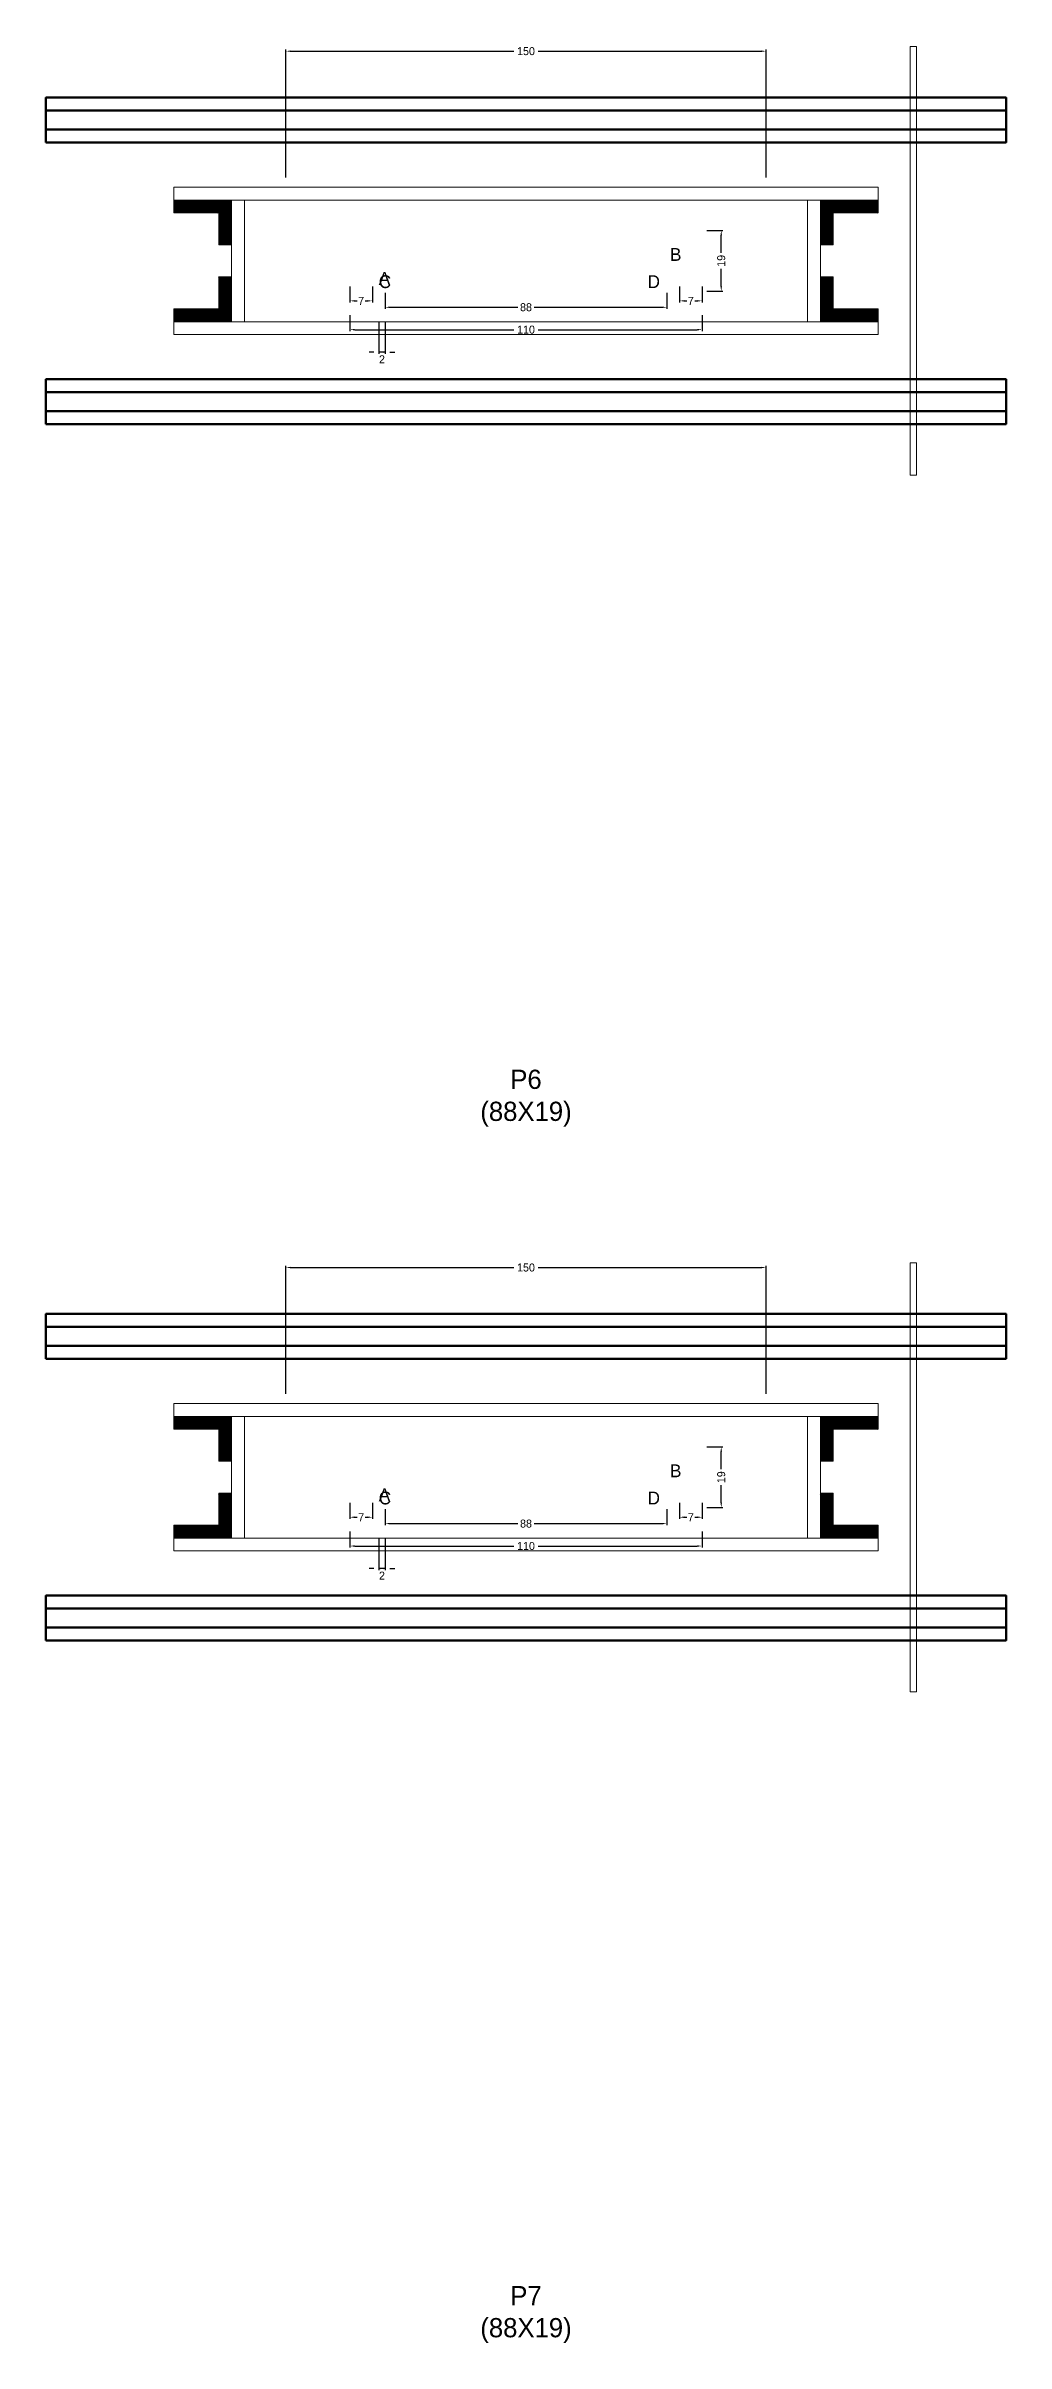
# Model space of a CAD drawing. Header units: centimetres. Extents: x -7000 to 4307, y -13306 to 295.
# Drawn here: x -150 to 150, y -2030 to -1313 of the extents above; entities that cross this region are included whole.
import ezdxf

# ---------------------------------------------------------------- set-up
doc = ezdxf.new("R2010")
doc.units = ezdxf.units.CM
for name, color, linetype in [('COTA', 241, 'Continuous'), ('GRAVATA', 224, 'Continuous'), ('Hachura', 251, 'Continuous'), ('NOMENCLATURA', 7, 'Continuous'), ('SARRAFO', 251, 'Continuous')]:
    doc.layers.add(name, color=color, linetype=linetype)
doc.dimstyles.new('cotax2', dxfattribs={"dimtxt": 2.5, "dimasz": 1.5, "dimexe": 0.5, "dimexo": 0.5, "dimgap": 0.5, "dimtad": 1, "dimcen": 2.5, "dimazin": 3, "dimtfac": 1, "dimtmove": 0, "dimatfit": 3})

# ---------------------------------------------------------------- blocks, each defined once
blk = doc.blocks.new('_CLOSEDFILLED')
at = {"color": 0, "linetype": 'BYBLOCK'}
blk.add_solid([(-1, 0.16), (0, 0), (-1, -0.16)], dxfattribs=at)
blk = doc.blocks.new('*D150')
for p, q in [((-55, -1397), (-55, -1402)), ((55, -1397), (55, -1402)), ((-53.5, -1401.5), (-3.75, -1401.5)), ((3.75, -1401.5), (53.5, -1401.5))]:
    blk.add_line(p, q)
at = {"layer": 'Defpoints'}
for p in [(-55, -1396.5), (55, -1396.5), (-55, -1401.5)]:
    blk.add_point(p, dxfattribs=at)
at = {"layer": 'COTA', "xscale": 1.5, "yscale": 1.5, "rotation": 180}
blk.add_blockref('_CLOSEDFILLED', (-55, -1401.5), dxfattribs=at)
at = {"layer": 'COTA', "xscale": 1.5, "yscale": 1.5}
blk.add_blockref('_CLOSEDFILLED', (55, -1401.5), dxfattribs=at)
at = {"layer": 'COTA', "insert": (0, -1401.5), "char_height": 2.5, "attachment_point": 5}
blk.add_mtext('110', dxfattribs=at)
blk = doc.blocks.new('*D151')
for p, q in [((-44, -1390), (-44, -1395)), ((44, -1390), (44, -1395)), ((-42.5, -1394.5), (-2.5, -1394.5)), ((2.5, -1394.5), (42.5, -1394.5))]:
    blk.add_line(p, q)
at = {"layer": 'Defpoints'}
for p in [(-44, -1389.5), (44, -1389.5), (-44, -1394.5)]:
    blk.add_point(p, dxfattribs=at)
at = {"layer": 'COTA', "xscale": 1.5, "yscale": 1.5, "rotation": 180}
blk.add_blockref('_CLOSEDFILLED', (-44, -1394.5), dxfattribs=at)
at = {"layer": 'COTA', "xscale": 1.5, "yscale": 1.5}
blk.add_blockref('_CLOSEDFILLED', (44, -1394.5), dxfattribs=at)
at = {"layer": 'COTA', "insert": (0, -1394.5), "char_height": 2.5, "attachment_point": 5}
blk.add_mtext('88', dxfattribs=at)
blk = doc.blocks.new('*D152')
for p, q in [((56.5, -1370.5), (61.5, -1370.5)), ((61, -1377.5), (61, -1372)), ((61, -1388), (61, -1382.5)), ((56.5, -1389.5), (61.5, -1389.5))]:
    blk.add_line(p, q)
at = {"layer": 'Defpoints'}
for p in [(56, -1370.5), (56, -1389.5), (61, -1389.5)]:
    blk.add_point(p, dxfattribs=at)
at = {"layer": 'COTA', "xscale": 1.5, "yscale": 1.5}
for p, rotation in [((61, -1370.5), 90), ((61, -1389.5), 270)]:
    blk.add_blockref('_CLOSEDFILLED', p, dxfattribs=dict(at, rotation=rotation))
at = {"layer": 'COTA', "insert": (61, -1380), "char_height": 2.5, "attachment_point": 5, "rotation": 90}
blk.add_mtext('19', dxfattribs=at)
blk = doc.blocks.new('*D153')
for p, q in [((-55, -1388), (-55, -1393)), ((-48, -1388), (-48, -1393)), ((-53.5, -1392.5), (-52.75, -1392.5)), ((-50.25, -1392.5), (-49.5, -1392.5))]:
    blk.add_line(p, q)
at = {"layer": 'Defpoints'}
for p in [(-55, -1387.5), (-48, -1387.5), (-55, -1392.5)]:
    blk.add_point(p, dxfattribs=at)
at = {"layer": 'COTA', "xscale": 1.5, "yscale": 1.5, "rotation": 180}
blk.add_blockref('_CLOSEDFILLED', (-55, -1392.5), dxfattribs=at)
at = {"layer": 'COTA', "xscale": 1.5, "yscale": 1.5}
blk.add_blockref('_CLOSEDFILLED', (-48, -1392.5), dxfattribs=at)
at = {"layer": 'COTA', "insert": (-51.5, -1392.5), "char_height": 2.5, "attachment_point": 5}
blk.add_mtext('7', dxfattribs=at)
blk = doc.blocks.new('*D154')
for p, q in [((48, -1388), (48, -1393)), ((55, -1388), (55, -1393)), ((49.5, -1392.5), (50.25, -1392.5)), ((52.75, -1392.5), (53.5, -1392.5))]:
    blk.add_line(p, q)
at = {"layer": 'Defpoints'}
for p in [(48, -1387.5), (55, -1387.5), (48, -1392.5)]:
    blk.add_point(p, dxfattribs=at)
at = {"layer": 'COTA', "xscale": 1.5, "yscale": 1.5, "rotation": 180}
blk.add_blockref('_CLOSEDFILLED', (48, -1392.5), dxfattribs=at)
at = {"layer": 'COTA', "xscale": 1.5, "yscale": 1.5}
blk.add_blockref('_CLOSEDFILLED', (55, -1392.5), dxfattribs=at)
at = {"layer": 'COTA', "insert": (51.5, -1392.5), "char_height": 2.5, "attachment_point": 5}
blk.add_mtext('7', dxfattribs=at)
blk = doc.blocks.new('*D155')
for p, q in [((-75, -1354), (-75, -1314)), ((-73.5, -1314.5), (-3.75, -1314.5)), ((3.75, -1314.5), (73.5, -1314.5)), ((75, -1354), (75, -1314))]:
    blk.add_line(p, q)
at = {"layer": 'Defpoints'}
for p in [(-75, -1314.5), (-75, -1354.5), (75, -1354.5)]:
    blk.add_point(p, dxfattribs=at)
at = {"layer": 'COTA', "xscale": 1.5, "yscale": 1.5, "rotation": 180}
blk.add_blockref('_CLOSEDFILLED', (-75, -1314.5), dxfattribs=at)
at = {"layer": 'COTA', "xscale": 1.5, "yscale": 1.5}
blk.add_blockref('_CLOSEDFILLED', (75, -1314.5), dxfattribs=at)
at = {"layer": 'COTA', "insert": (0, -1314.5), "char_height": 2.5, "attachment_point": 5}
blk.add_mtext('150', dxfattribs=at)
blk = doc.blocks.new('*D184')
for p, q in [((-55, -1777), (-55, -1782)), ((55, -1777), (55, -1782)), ((-53.5, -1781.5), (-3.75, -1781.5)), ((3.75, -1781.5), (53.5, -1781.5))]:
    blk.add_line(p, q)
at = {"layer": 'Defpoints'}
for p in [(-55, -1776.5), (55, -1776.5), (-55, -1781.5)]:
    blk.add_point(p, dxfattribs=at)
at = {"layer": 'COTA', "xscale": 1.5, "yscale": 1.5, "rotation": 180}
blk.add_blockref('_CLOSEDFILLED', (-55, -1781.5), dxfattribs=at)
at = {"layer": 'COTA', "xscale": 1.5, "yscale": 1.5}
blk.add_blockref('_CLOSEDFILLED', (55, -1781.5), dxfattribs=at)
at = {"layer": 'COTA', "insert": (0, -1781.5), "char_height": 2.5, "attachment_point": 5}
blk.add_mtext('110', dxfattribs=at)
blk = doc.blocks.new('*D185')
for p, q in [((-44, -1770), (-44, -1775)), ((44, -1770), (44, -1775)), ((-42.5, -1774.5), (-2.5, -1774.5)), ((2.5, -1774.5), (42.5, -1774.5))]:
    blk.add_line(p, q)
at = {"layer": 'Defpoints'}
for p in [(-44, -1769.5), (44, -1769.5), (-44, -1774.5)]:
    blk.add_point(p, dxfattribs=at)
at = {"layer": 'COTA', "xscale": 1.5, "yscale": 1.5, "rotation": 180}
blk.add_blockref('_CLOSEDFILLED', (-44, -1774.5), dxfattribs=at)
at = {"layer": 'COTA', "xscale": 1.5, "yscale": 1.5}
blk.add_blockref('_CLOSEDFILLED', (44, -1774.5), dxfattribs=at)
at = {"layer": 'COTA', "insert": (0, -1774.5), "char_height": 2.5, "attachment_point": 5}
blk.add_mtext('88', dxfattribs=at)
blk = doc.blocks.new('*D186')
for p, q in [((56.5, -1750.5), (61.5, -1750.5)), ((61, -1757.5), (61, -1752)), ((61, -1768), (61, -1762.5)), ((56.5, -1769.5), (61.5, -1769.5))]:
    blk.add_line(p, q)
at = {"layer": 'Defpoints'}
for p in [(56, -1750.5), (56, -1769.5), (61, -1769.5)]:
    blk.add_point(p, dxfattribs=at)
at = {"layer": 'COTA', "xscale": 1.5, "yscale": 1.5}
for p, rotation in [((61, -1750.5), 90), ((61, -1769.5), 270)]:
    blk.add_blockref('_CLOSEDFILLED', p, dxfattribs=dict(at, rotation=rotation))
at = {"layer": 'COTA', "insert": (61, -1760), "char_height": 2.5, "attachment_point": 5, "rotation": 90}
blk.add_mtext('19', dxfattribs=at)
blk = doc.blocks.new('*D187')
for p, q in [((-55, -1768), (-55, -1773)), ((-53.5, -1772.5), (-52.75, -1772.5)), ((-50.25, -1772.5), (-49.5, -1772.5)), ((-48, -1768), (-48, -1773))]:
    blk.add_line(p, q)
at = {"layer": 'Defpoints'}
for p in [(-55, -1767.5), (-55, -1772.5), (-48, -1767.5)]:
    blk.add_point(p, dxfattribs=at)
at = {"layer": 'COTA', "xscale": 1.5, "yscale": 1.5, "rotation": 180}
blk.add_blockref('_CLOSEDFILLED', (-55, -1772.5), dxfattribs=at)
at = {"layer": 'COTA', "xscale": 1.5, "yscale": 1.5}
blk.add_blockref('_CLOSEDFILLED', (-48, -1772.5), dxfattribs=at)
at = {"layer": 'COTA', "insert": (-51.5, -1772.5), "char_height": 2.5, "attachment_point": 5}
blk.add_mtext('7', dxfattribs=at)
blk = doc.blocks.new('*D188')
for p, q in [((48, -1768), (48, -1773)), ((49.5, -1772.5), (50.25, -1772.5)), ((52.75, -1772.5), (53.5, -1772.5)), ((55, -1768), (55, -1773))]:
    blk.add_line(p, q)
at = {"layer": 'Defpoints'}
for p in [(48, -1767.5), (48, -1772.5), (55, -1767.5)]:
    blk.add_point(p, dxfattribs=at)
at = {"layer": 'COTA', "xscale": 1.5, "yscale": 1.5, "rotation": 180}
blk.add_blockref('_CLOSEDFILLED', (48, -1772.5), dxfattribs=at)
at = {"layer": 'COTA', "xscale": 1.5, "yscale": 1.5}
blk.add_blockref('_CLOSEDFILLED', (55, -1772.5), dxfattribs=at)
at = {"layer": 'COTA', "insert": (51.5, -1772.5), "char_height": 2.5, "attachment_point": 5}
blk.add_mtext('7', dxfattribs=at)
blk = doc.blocks.new('*D189')
for p, q in [((-75, -1734), (-75, -1694)), ((-73.5, -1694.5), (-3.75, -1694.5)), ((3.75, -1694.5), (73.5, -1694.5)), ((75, -1734), (75, -1694))]:
    blk.add_line(p, q)
at = {"layer": 'Defpoints'}
for p in [(-75, -1694.5), (-75, -1734.5), (75, -1734.5)]:
    blk.add_point(p, dxfattribs=at)
at = {"layer": 'COTA', "xscale": 1.5, "yscale": 1.5, "rotation": 180}
blk.add_blockref('_CLOSEDFILLED', (-75, -1694.5), dxfattribs=at)
at = {"layer": 'COTA', "xscale": 1.5, "yscale": 1.5}
blk.add_blockref('_CLOSEDFILLED', (75, -1694.5), dxfattribs=at)
at = {"layer": 'COTA', "insert": (0, -1694.5), "char_height": 2.5, "attachment_point": 5}
blk.add_mtext('150', dxfattribs=at)

msp = doc.modelspace()

# ---------------------------------------------------------------- hatches: boundary and pattern name
at = {"layer": 'SARRAFO'}
h = msp.add_hatch(dxfattribs=at)
h.set_pattern_fill('SOLID', scale=2)
h.paths.add_polyline_path([(-110, -1365), (-96, -1365), (-96, -1361), (-110, -1361)])
h = msp.add_hatch(dxfattribs=at)
h.set_pattern_fill('SOLID', scale=2)
h.paths.add_polyline_path([(-96, -1375), (-92, -1375), (-92, -1361), (-96, -1361)])
h = msp.add_hatch(dxfattribs=at)
h.set_pattern_fill('SOLID', scale=2)
h.paths.add_polyline_path([(92, -1375), (96, -1375), (96, -1361), (92, -1361)])
h = msp.add_hatch(dxfattribs=at)
h.set_pattern_fill('SOLID', scale=2)
h.paths.add_polyline_path([(96, -1365), (110, -1365), (110, -1361), (96, -1361)])
h = msp.add_hatch(dxfattribs=at)
h.set_pattern_fill('SOLID', scale=2)
h.paths.add_polyline_path([(-96, -1399), (-92, -1399), (-92, -1385), (-96, -1385)])
h = msp.add_hatch(dxfattribs=at)
h.set_pattern_fill('SOLID', scale=2)
h.paths.add_polyline_path([(92, -1399), (96, -1399), (96, -1385), (92, -1385)])
h = msp.add_hatch(dxfattribs=at)
h.set_pattern_fill('SOLID', scale=2)
h.paths.add_polyline_path([(-110, -1399), (-96, -1399), (-96, -1395), (-110, -1395)])
h = msp.add_hatch(dxfattribs=at)
h.set_pattern_fill('SOLID', scale=2)
h.paths.add_polyline_path([(96, -1399), (110, -1399), (110, -1395), (96, -1395)])
h = msp.add_hatch(dxfattribs=at)
h.set_pattern_fill('SOLID', scale=2)
h.paths.add_polyline_path([(-110, -1745), (-96, -1745), (-96, -1741), (-110, -1741)])
h = msp.add_hatch(dxfattribs=at)
h.set_pattern_fill('SOLID', scale=2)
h.paths.add_polyline_path([(-96, -1755), (-92, -1755), (-92, -1741), (-96, -1741)])
h = msp.add_hatch(dxfattribs=at)
h.set_pattern_fill('SOLID', scale=2)
h.paths.add_polyline_path([(92, -1755), (96, -1755), (96, -1741), (92, -1741)])
h = msp.add_hatch(dxfattribs=at)
h.set_pattern_fill('SOLID', scale=2)
h.paths.add_polyline_path([(96, -1745), (110, -1745), (110, -1741), (96, -1741)])
h = msp.add_hatch(dxfattribs=at)
h.set_pattern_fill('SOLID', scale=2)
h.paths.add_polyline_path([(-96, -1779), (-92, -1779), (-92, -1765), (-96, -1765)])
h = msp.add_hatch(dxfattribs=at)
h.set_pattern_fill('SOLID', scale=2)
h.paths.add_polyline_path([(92, -1779), (96, -1779), (96, -1765), (92, -1765)])
h = msp.add_hatch(dxfattribs=at)
h.set_pattern_fill('SOLID', scale=2)
h.paths.add_polyline_path([(-110, -1779), (-96, -1779), (-96, -1775), (-110, -1775)])
h = msp.add_hatch(dxfattribs=at)
h.set_pattern_fill('SOLID', scale=2)
h.paths.add_polyline_path([(96, -1779), (110, -1779), (110, -1775), (96, -1775)])

# ---------------------------------------------------------------- linework, layer by layer
at = {"layer": 'GRAVATA', "lineweight": 50}
for points in [[(-150, -1343), (150, -1343), (150, -1329), (-150, -1329)], [(-150, -1339), (150, -1339), (150, -1333), (-150, -1333)], [(-150, -1431), (150, -1431), (150, -1417), (-150, -1417)], [(-150, -1427), (150, -1427), (150, -1421), (-150, -1421)], [(-150, -1723), (150, -1723), (150, -1709), (-150, -1709)], [(-150, -1719), (150, -1719), (150, -1713), (-150, -1713)], [(-150, -1811), (150, -1811), (150, -1797), (-150, -1797)], [(-150, -1807), (150, -1807), (150, -1801), (-150, -1801)]]:
    msp.add_lwpolyline(points, close=True, dxfattribs=at)
at = {"layer": 'Hachura', "lineweight": 13}
for points in [[(120, -1447), (122, -1447), (122, -1313), (120, -1313)], [(120, -1827), (122, -1827), (122, -1693), (120, -1693)]]:
    msp.add_lwpolyline(points, close=True, dxfattribs=at)
at = {"layer": 'Hachura', "lineweight": 18}
for points in [[(-110, -1361), (110, -1361), (110, -1357), (-110, -1357)], [(-92, -1399), (-88, -1399), (-88, -1361), (-92, -1361)], [(88, -1399), (92, -1399), (92, -1361), (88, -1361)], [(-110, -1403), (110, -1403), (110, -1399), (-110, -1399)], [(-110, -1741), (110, -1741), (110, -1737), (-110, -1737)], [(-92, -1779), (-88, -1779), (-88, -1741), (-92, -1741)], [(88, -1779), (92, -1779), (92, -1741), (88, -1741)], [(-110, -1783), (110, -1783), (110, -1779), (-110, -1779)]]:
    msp.add_lwpolyline(points, close=True, dxfattribs=at)
at = {"layer": 'SARRAFO', "lineweight": 13}
for points in [[(-110, -1365), (-96, -1365), (-96, -1361), (-110, -1361)], [(-96, -1375), (-92, -1375), (-92, -1361), (-96, -1361)], [(92, -1375), (96, -1375), (96, -1361), (92, -1361)], [(96, -1365), (110, -1365), (110, -1361), (96, -1361)], [(-96, -1399), (-92, -1399), (-92, -1385), (-96, -1385)], [(92, -1399), (96, -1399), (96, -1385), (92, -1385)], [(-110, -1399), (-96, -1399), (-96, -1395), (-110, -1395)], [(96, -1399), (110, -1399), (110, -1395), (96, -1395)], [(-110, -1745), (-96, -1745), (-96, -1741), (-110, -1741)], [(-96, -1755), (-92, -1755), (-92, -1741), (-96, -1741)], [(92, -1755), (96, -1755), (96, -1741), (92, -1741)], [(96, -1745), (110, -1745), (110, -1741), (96, -1741)], [(-96, -1779), (-92, -1779), (-92, -1765), (-96, -1765)], [(92, -1779), (96, -1779), (96, -1765), (92, -1765)], [(-110, -1779), (-96, -1779), (-96, -1775), (-110, -1775)], [(96, -1779), (110, -1779), (110, -1775), (96, -1775)]]:
    msp.add_lwpolyline(points, close=True, dxfattribs=at)

# ---------------------------------------------------------------- texts
at = {"layer": 'NOMENCLATURA'}
for s, p in [('B', (45, -1380)), ('A', (-46, -1387.5)), ('C', (-46, -1388.5)), ('D', (38, -1388.5)), ('B', (45, -1760)), ('A', (-46, -1767.5)), ('C', (-46, -1768.5)), ('D', (38, -1768.5))]:
    msp.add_text(s, height=4, dxfattribs=at).set_placement(p)
at = {"layer": 'NOMENCLATURA', "char_height": 6, "attachment_point": 8}
for s, insert in [('P6\\P(88X19)', (0, -1650.5)), ('P7\\P(88X19)', (0, -2030.5))]:
    msp.add_mtext(s, dxfattribs=dict(at, insert=insert))

# ---------------------------------------------------------------- dimensions: what is measured, and where the dimension line sits
at = {"layer": 'COTA'}
for base, p1, p2, picture, middle in [((-75, -1314.5), (-75, -1354.5), (75, -1354.5), '*D155', (0, -1314.5)), ((-55, -1392.5), (-55, -1387.5), (-48, -1387.5), '*D153', (-51.5, -1392.5)), ((-44, -1394.5), (-44, -1389.5), (44, -1389.5), '*D151', (0, -1394.5)), ((48, -1392.5), (48, -1387.5), (55, -1387.5), '*D154', (51.5, -1392.5)), ((-55, -1401.5), (-55, -1396.5), (55, -1396.5), '*D150', (0, -1401.5)), ((-75, -1694.5), (-75, -1734.5), (75, -1734.5), '*D189', (0, -1694.5)), ((-55, -1772.5), (-55, -1767.5), (-48, -1767.5), '*D187', (-51.5, -1772.5)), ((-44, -1774.5), (-44, -1769.5), (44, -1769.5), '*D185', (0, -1774.5)), ((48, -1772.5), (48, -1767.5), (55, -1767.5), '*D188', (51.5, -1772.5)), ((-55, -1781.5), (-55, -1776.5), (55, -1776.5), '*D184', (0, -1781.5))]:
    dim = msp.add_linear_dim(base=base, p1=p1, p2=p2, dimstyle='cotax2', dxfattribs=at)
    dim.commit()
    dim.dimension.update_dxf_attribs({"geometry": picture, "text_midpoint": middle})
for base, p1, p2, picture, middle in [((61, -1389.5), (56, -1389.5), (56, -1370.5), '*D152', (61, -1380)), ((61, -1769.5), (56, -1769.5), (56, -1750.5), '*D186', (61, -1760))]:
    dim = msp.add_linear_dim(base=base, p1=p1, p2=p2, angle=90, dimstyle='cotax2', dxfattribs=at)
    dim.commit()
    dim.dimension.update_dxf_attribs({"geometry": picture, "text_midpoint": middle})
for base, p1, p2 in [((-44, -1408.5), (-44, -1398.5), (-46, -1398.5)), ((-44, -1788.5), (-44, -1778.5), (-46, -1778.5))]:
    msp.add_linear_dim(base=base, p1=p1, p2=p2, dimstyle='cotax2', dxfattribs=at).render()

doc.saveas('drawing.dxf')
